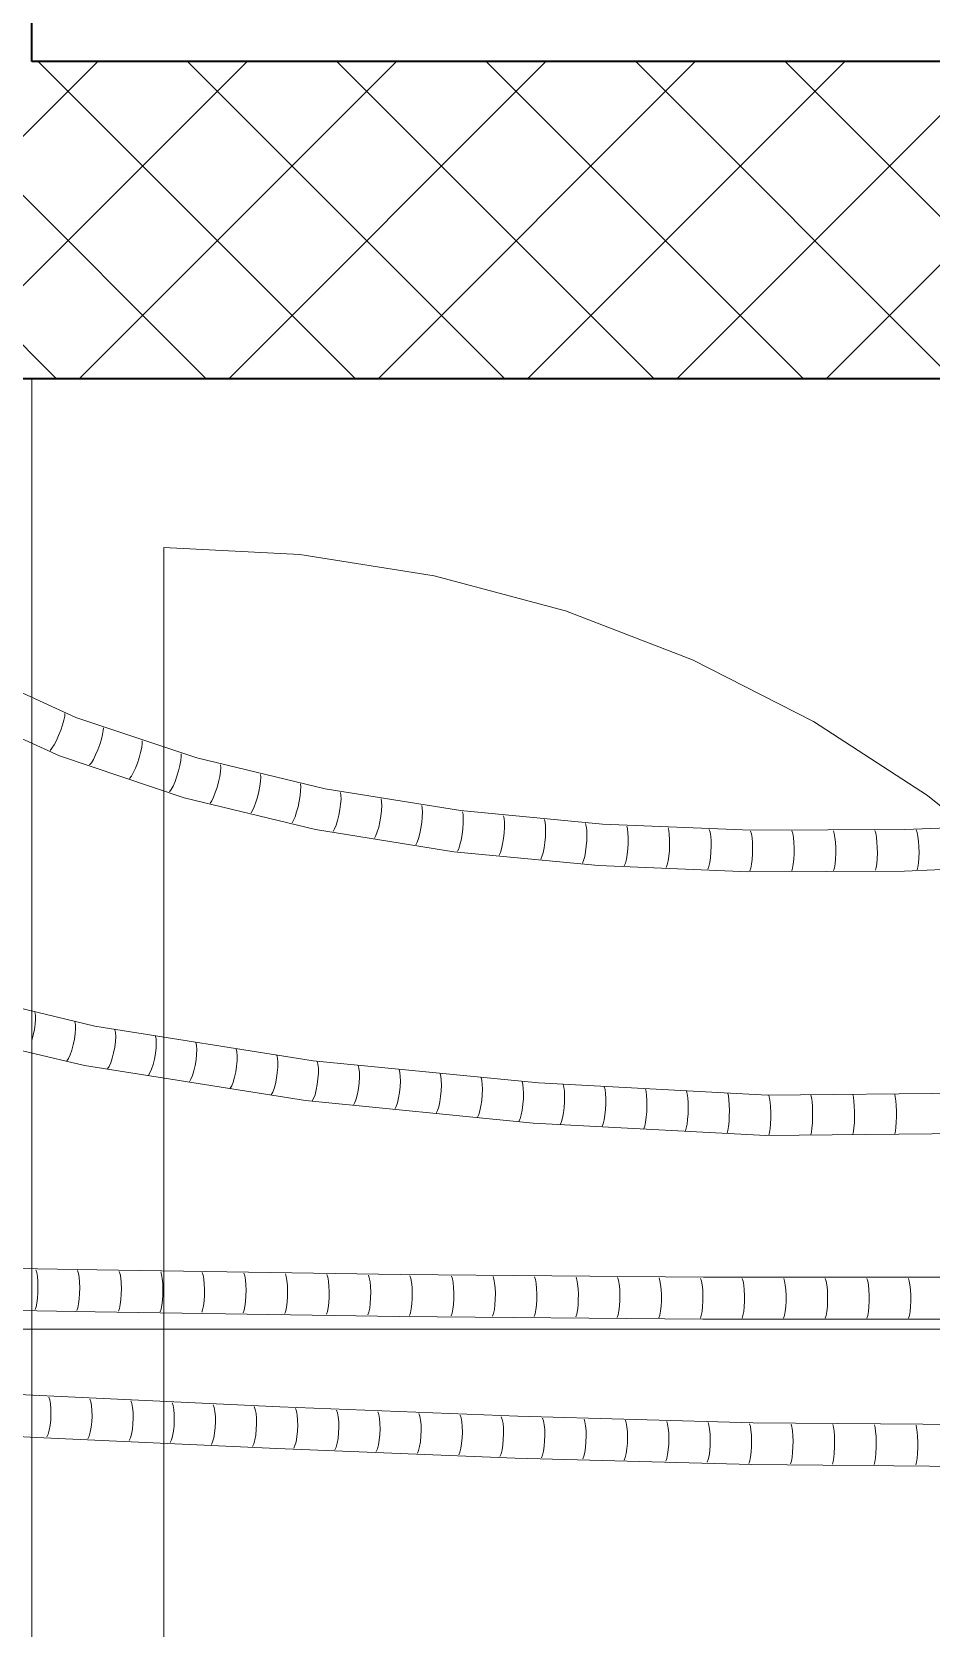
# Model space of a CAD drawing. Extents: x -882 to 613, y -179 to 707.
# Drawn here: x 323.39 to 340.41, y 298.03 to 328.25 of the extents above; entities that cross this region are included whole.
import ezdxf
from ezdxf.lldxf.tags import DXFTag

# ---------------------------------------------------------------- set-up
doc = ezdxf.new("R2010")
doc.units = 0
doc.layers.get('0').update_dxf_attribs({"lineweight": 13})
for name, color, linetype, lineweight in [('A-DETL-____-HDLN', 7, '_Verdeckte Linien_', 9), ('A-DOOR-____-OTLN', 7, 'Continuous', 9), ('A-DOOR-OPNG-OTLN', 7, 'Continuous', 9), ('A-WALL-____-MCUT', 7, 'Continuous', 35), ('A-WALL-____-PATT', 7, 'Continuous', 35)]:
    doc.layers.add(name, color=color, linetype=linetype, lineweight=lineweight)
doc.layers.add('EL01_WAN_Röhre', color=7, linetype='Continuous', lineweight=13, true_color=0xff6666)
tags = doc.linetypes.add('_Verdeckte Linien_', pattern=[0.15, 0.1, -0.05]).pattern_tags.tags
tags[6:7] = [DXFTag(74, 4), DXFTag(75, 0), DXFTag(340, '0'), DXFTag(46, 1.0), DXFTag(50, 0.0), DXFTag(44, 0.0), DXFTag(45, 0.0)]
tags[4:5] = [DXFTag(74, 4), DXFTag(75, 0), DXFTag(340, '0'), DXFTag(46, 1.0), DXFTag(50, 0.0), DXFTag(44, 0.0), DXFTag(45, 0.0)]
tags = doc.linetypes.add('fein_strichliert', pattern=[4, 1, -2, 1]).pattern_tags.tags
tags[8:9] = [DXFTag(74, 4), DXFTag(75, 0), DXFTag(340, '0'), DXFTag(46, 0.0), DXFTag(50, 0.0), DXFTag(44, 0.0), DXFTag(45, 0.0)]
tags[6:7] = [DXFTag(74, 4), DXFTag(75, 0), DXFTag(340, '0'), DXFTag(46, 0.0), DXFTag(50, 0.0), DXFTag(44, 0.0), DXFTag(45, 0.0)]
tags[4:5] = [DXFTag(74, 4), DXFTag(75, 0), DXFTag(340, '0'), DXFTag(46, 0.0), DXFTag(50, 0.0), DXFTag(44, 0.0), DXFTag(45, 0.0)]
tags = doc.linetypes.add('Grundrissdarstellung Sturz', pattern=[0.25, 0.15, -0.05, 0, -0.05]).pattern_tags.tags
tags[10:11] = [DXFTag(74, 4), DXFTag(75, 0), DXFTag(340, '0'), DXFTag(46, 1.0), DXFTag(50, 0.0), DXFTag(44, 0.0), DXFTag(45, 0.0)]
tags[8:9] = [DXFTag(74, 4), DXFTag(75, 0), DXFTag(340, '0'), DXFTag(46, 1.0), DXFTag(50, 0.0), DXFTag(44, 0.0), DXFTag(45, 0.0)]
tags[6:7] = [DXFTag(74, 4), DXFTag(75, 0), DXFTag(340, '0'), DXFTag(46, 1.0), DXFTag(50, 0.0), DXFTag(44, 0.0), DXFTag(45, 0.0)]
tags[4:5] = [DXFTag(74, 4), DXFTag(75, 0), DXFTag(340, '0'), DXFTag(46, 1.0), DXFTag(50, 0.0), DXFTag(44, 0.0), DXFTag(45, 0.0)]

# ---------------------------------------------------------------- blocks, each defined once
blk = doc.blocks.new('Referenz-A0UJ2IESXE', base_point=(-902.382, -164.149))
at = {"layer": 'A-DETL-____-HDLN', "color": 0, "linetype": '_Verdeckte Linien_', "ltscale": 0.13}
blk.add_line((391.796, 303.692), (316.388, 303.692), dxfattribs=at)
at = {"layer": 'A-DOOR-____-OTLN', "color": 0, "linetype": 'Grundrissdarstellung Sturz', "ltscale": 0.13}
blk.add_line((323.388, 321.692), (323.388, 293.692), dxfattribs=at)
at = {"layer": 'A-DOOR-OPNG-OTLN', "color": 0, "linetype": 'Continuous', "ltscale": 0.13}
for p, q in [((325.888, 293.892), (325.888, 318.492)), ((328.459, 318.357), (325.888, 318.492)), ((331.002, 317.955), (328.459, 318.357)), ((333.49, 317.288), (331.002, 317.955)), ((335.893, 316.365), (333.49, 317.288)), ((338.188, 315.196), (335.893, 316.365)), ((340.347, 313.794), (338.188, 315.196)), ((342.348, 312.173), (340.347, 313.794))]:
    blk.add_line(p, q, dxfattribs=at)
at = {"layer": 'A-WALL-____-MCUT', "color": 0, "linetype": 'Continuous', "ltscale": 0.35}
for p, q in [((323.388, 327.692), (323.388, 377.042)), ((391.796, 327.692), (323.388, 327.692)), ((160.188, 321.692), (391.796, 321.692))]:
    blk.add_line(p, q, dxfattribs=at)
at = {"layer": 'A-WALL-____-PATT', "color": 0, "linetype": 'Continuous', "lineweight": 9, "ltscale": 0.13}
for p, q in [((323.849, 321.692), (317.849, 327.692)), ((318.634, 321.692), (324.634, 327.692)), ((326.678, 321.692), (320.678, 327.692)), ((321.463, 321.692), (327.463, 327.692)), ((329.506, 321.692), (323.506, 327.692)), ((324.291, 321.692), (330.291, 327.692)), ((332.335, 321.692), (326.335, 327.692)), ((327.12, 321.692), (333.12, 327.692)), ((335.163, 321.692), (329.163, 327.692)), ((329.948, 321.692), (335.948, 327.692)), ((337.991, 321.692), (331.991, 327.692)), ((332.776, 321.692), (338.776, 327.692)), ((340.82, 321.692), (334.82, 327.692)), ((335.605, 321.692), (341.605, 327.692)), ((343.648, 321.692), (337.648, 327.692)), ((338.433, 321.692), (344.433, 327.692))]:
    blk.add_line(p, q, dxfattribs=at)
blk = doc.blocks.new('Flexrohr-A0UJ2IHCXE', base_point=(305.432, 312.353))
at = {"color": 0, "linetype": 'ByBlock', "lineweight": -2, "ltscale": 0.13}
for p, q in [((322.085, 316.244), (324.221, 315.274)), ((321.703, 315.548), (323.913, 314.543)), ((323.995, 315.22), (323.969, 315.13)), ((324.01, 315.294), (323.995, 315.22)), ((324.014, 315.347), (324.01, 315.294)), ((324.221, 315.274), (326.508, 314.505)), ((323.893, 314.931), (323.85, 314.837)), ((323.934, 315.032), (323.893, 314.931)), ((323.969, 315.13), (323.934, 315.032)), ((324.726, 314.95), (324.703, 314.86)), ((324.739, 315.025), (324.726, 314.95)), ((324.741, 315.078), (324.739, 315.025)), ((323.765, 314.691), (323.731, 314.65)), ((323.806, 314.754), (323.765, 314.691)), ((323.85, 314.837), (323.806, 314.754)), ((324.593, 314.563), (324.552, 314.479)), ((324.634, 314.659), (324.593, 314.563)), ((324.672, 314.76), (324.634, 314.659)), ((324.703, 314.86), (324.672, 314.76)), ((325.446, 314.612), (325.418, 314.511)), ((325.466, 314.703), (325.446, 314.612)), ((325.476, 314.778), (325.466, 314.703)), ((325.476, 314.831), (325.476, 314.778)), ((326.212, 314.584), (326.214, 314.531)), ((323.913, 314.543), (326.269, 313.75)), ((324.513, 314.414), (324.48, 314.373)), ((324.552, 314.479), (324.513, 314.414)), ((325.346, 314.311), (325.307, 314.227)), ((325.384, 314.409), (325.346, 314.311)), ((325.418, 314.511), (325.384, 314.409)), ((326.164, 314.263), (326.133, 314.159)), ((326.189, 314.364), (326.164, 314.263)), ((326.206, 314.456), (326.189, 314.364)), ((326.214, 314.531), (326.206, 314.456)), ((326.508, 314.505), (328.937, 313.921)), ((326.963, 314.323), (326.957, 314.247)), ((326.96, 314.376), (326.963, 314.323)), ((325.27, 314.161), (325.238, 314.118)), ((325.307, 314.227), (325.27, 314.161)), ((326.061, 313.974), (326.026, 313.907)), ((326.098, 314.06), (326.061, 313.974)), ((326.133, 314.159), (326.098, 314.06)), ((326.921, 314.053), (326.892, 313.948)), ((326.943, 314.155), (326.921, 314.053)), ((326.957, 314.247), (326.943, 314.155)), ((327.704, 313.974), (327.685, 313.871)), ((327.717, 314.066), (327.704, 313.974)), ((327.715, 314.195), (327.72, 314.142)), ((327.72, 314.142), (327.717, 314.066)), ((328.471, 314.014), (328.478, 313.961)), ((328.478, 313.961), (328.476, 313.885)), ((326.026, 313.907), (325.995, 313.864)), ((326.269, 313.75), (328.759, 313.151)), ((326.793, 313.694), (326.763, 313.65)), ((326.826, 313.762), (326.793, 313.694)), ((326.86, 313.849), (326.826, 313.762)), ((326.892, 313.948), (326.86, 313.849)), ((327.629, 313.666), (327.598, 313.578)), ((327.659, 313.766), (327.629, 313.666)), ((327.685, 313.871), (327.659, 313.766)), ((328.449, 313.689), (328.426, 313.583)), ((328.466, 313.793), (328.449, 313.689)), ((328.476, 313.885), (328.466, 313.793)), ((328.937, 313.921), (331.502, 313.508)), ((329.232, 313.854), (329.239, 313.801)), ((329.24, 313.726), (329.232, 313.633)), ((329.239, 313.801), (329.24, 313.726)), ((330.001, 313.731), (330.009, 313.678)), ((330.009, 313.678), (330.011, 313.603)), ((327.566, 313.509), (327.537, 313.464)), ((327.598, 313.578), (327.566, 313.509)), ((328.369, 313.394), (328.34, 313.325)), ((328.399, 313.483), (328.369, 313.394)), ((328.426, 313.583), (328.399, 313.483)), ((329.197, 313.423), (329.172, 313.321)), ((329.218, 313.529), (329.197, 313.423)), ((329.232, 313.633), (329.218, 313.529)), ((329.993, 313.406), (329.975, 313.299)), ((330.006, 313.51), (329.993, 313.406)), ((330.011, 313.603), (330.006, 313.51)), ((330.779, 313.387), (330.769, 313.283)), ((330.77, 313.608), (330.779, 313.555)), ((330.779, 313.555), (330.783, 313.48)), ((330.783, 313.48), (330.779, 313.387)), ((331.502, 313.508), (334.192, 313.252)), ((331.539, 313.486), (331.55, 313.434)), ((331.55, 313.434), (331.554, 313.358)), ((331.554, 313.358), (331.553, 313.265)), ((332.316, 313.413), (332.327, 313.361)), ((332.327, 313.361), (332.333, 313.285)), ((328.34, 313.325), (328.312, 313.279)), ((328.759, 313.151), (331.377, 312.73)), ((329.117, 313.162), (329.09, 313.116)), ((329.145, 313.232), (329.117, 313.162)), ((329.172, 313.321), (329.145, 313.232)), ((329.927, 313.107), (329.9, 313.037)), ((329.953, 313.197), (329.927, 313.107)), ((329.975, 313.299), (329.953, 313.197)), ((330.733, 313.073), (330.709, 312.983)), ((330.753, 313.175), (330.733, 313.073)), ((330.769, 313.283), (330.753, 313.175)), ((331.531, 313.054), (331.513, 312.951)), ((331.545, 313.161), (331.531, 313.054)), ((331.553, 313.265), (331.545, 313.161)), ((332.327, 313.088), (332.315, 312.98)), ((332.333, 313.192), (332.327, 313.088)), ((332.333, 313.285), (332.333, 313.192)), ((333.093, 313.339), (333.105, 313.287)), ((333.105, 313.287), (333.112, 313.212)), ((333.114, 313.119), (333.109, 313.014)), ((333.112, 313.212), (333.114, 313.119)), ((333.87, 313.266), (333.883, 313.214)), ((333.883, 313.214), (333.891, 313.139)), ((333.891, 313.139), (333.894, 313.046)), ((334.192, 313.252), (336.999, 313.137)), ((334.649, 313.216), (334.663, 313.165)), ((334.663, 313.165), (334.673, 313.09)), ((334.673, 313.09), (334.677, 312.996)), ((335.431, 313.184), (335.445, 313.133)), ((335.445, 313.133), (335.456, 313.058)), ((335.456, 313.058), (335.461, 312.965)), ((336.212, 313.153), (336.227, 313.102)), ((336.227, 313.102), (336.239, 313.027)), ((336.994, 313.121), (337.01, 313.07)), ((336.999, 313.137), (339.915, 313.149)), ((337.01, 313.07), (337.022, 312.996)), ((337.778, 313.124), (337.794, 313.073)), ((337.794, 313.073), (337.807, 312.999)), ((338.562, 313.127), (338.578, 313.077)), ((338.578, 313.077), (338.592, 313.003)), ((339.346, 313.131), (339.363, 313.081)), ((339.363, 313.081), (339.377, 313.007)), ((339.915, 313.149), (342.927, 313.272)), ((340.13, 313.142), (340.147, 313.092)), ((340.147, 313.092), (340.162, 313.018)), ((329.9, 313.037), (329.875, 312.99)), ((330.684, 312.911), (330.659, 312.864)), ((330.709, 312.983), (330.684, 312.911)), ((331.468, 312.788), (331.444, 312.74)), ((331.491, 312.86), (331.468, 312.788)), ((331.513, 312.951), (331.491, 312.86)), ((332.279, 312.786), (332.257, 312.713)), ((332.299, 312.877), (332.279, 312.786)), ((332.315, 312.98), (332.299, 312.877)), ((333.085, 312.803), (333.066, 312.712)), ((333.1, 312.907), (333.085, 312.803)), ((333.109, 313.014), (333.1, 312.907)), ((333.884, 312.833), (333.871, 312.729)), ((333.892, 312.941), (333.884, 312.833)), ((333.894, 313.046), (333.892, 312.941)), ((334.669, 312.784), (334.658, 312.68)), ((334.676, 312.892), (334.669, 312.784)), ((334.677, 312.996), (334.676, 312.892)), ((335.457, 312.753), (335.447, 312.649)), ((335.462, 312.861), (335.457, 312.753)), ((335.461, 312.965), (335.462, 312.861)), ((336.239, 313.027), (336.246, 312.934)), ((336.247, 312.83), (336.244, 312.721)), ((336.246, 312.934), (336.247, 312.83)), ((337.022, 312.996), (337.03, 312.903)), ((337.03, 312.903), (337.033, 312.799)), ((337.033, 312.799), (337.031, 312.69)), ((337.807, 312.999), (337.816, 312.906)), ((337.816, 312.906), (337.82, 312.802)), ((337.82, 312.802), (337.819, 312.693)), ((338.592, 313.003), (338.602, 312.91)), ((338.602, 312.91), (338.607, 312.806)), ((338.607, 312.806), (338.608, 312.697)), ((339.377, 313.007), (339.388, 312.914)), ((339.388, 312.914), (339.394, 312.81)), ((339.394, 312.81), (339.396, 312.701)), ((340.162, 313.018), (340.174, 312.925)), ((340.174, 312.925), (340.181, 312.821)), ((340.181, 312.821), (340.184, 312.713)), ((331.377, 312.73), (334.113, 312.469)), ((332.257, 312.713), (332.234, 312.665)), ((333.045, 312.639), (333.024, 312.59)), ((333.066, 312.712), (333.045, 312.639)), ((333.834, 312.565), (333.813, 312.516)), ((333.854, 312.638), (333.834, 312.565)), ((333.871, 312.729), (333.854, 312.638)), ((334.113, 312.469), (336.958, 312.353)), ((334.624, 312.515), (334.604, 312.465)), ((334.643, 312.588), (334.624, 312.515)), ((334.658, 312.68), (334.643, 312.588)), ((335.415, 312.483), (335.396, 312.433)), ((335.433, 312.556), (335.415, 312.483)), ((335.447, 312.649), (335.433, 312.556)), ((336.207, 312.451), (336.188, 312.401)), ((336.223, 312.525), (336.207, 312.451)), ((336.235, 312.617), (336.223, 312.525)), ((336.244, 312.721), (336.235, 312.617)), ((337.013, 312.493), (336.998, 312.419)), ((337.024, 312.586), (337.013, 312.493)), ((337.031, 312.69), (337.024, 312.586)), ((337.803, 312.496), (337.789, 312.422)), ((337.814, 312.589), (337.803, 312.496)), ((337.819, 312.693), (337.814, 312.589)), ((338.594, 312.5), (338.581, 312.426)), ((338.603, 312.593), (338.594, 312.5)), ((338.608, 312.697), (338.603, 312.593)), ((339.385, 312.504), (339.372, 312.43)), ((339.393, 312.597), (339.385, 312.504)), ((339.396, 312.701), (339.393, 312.597)), ((339.906, 312.365), (342.95, 312.489)), ((340.175, 312.515), (340.164, 312.441)), ((340.182, 312.608), (340.175, 312.515)), ((340.184, 312.713), (340.182, 312.608)), ((336.958, 312.353), (339.906, 312.365)), ((336.998, 312.419), (336.98, 312.369)), ((337.789, 312.422), (337.773, 312.372)), ((338.581, 312.426), (338.565, 312.375)), ((339.372, 312.43), (339.357, 312.379)), ((340.164, 312.441), (340.149, 312.39))]:
    blk.add_line(p, q, dxfattribs=at)
blk = doc.blocks.new('Flexrohr-A0UJ2IHOXE', base_point=(193.893, 303.879))
at = {"color": 0, "linetype": 'ByBlock', "lineweight": -2, "ltscale": 0.13}
for p, q in [((324.615, 304.815), (318.854, 304.919)), ((323.479, 304.763), (323.464, 304.814)), ((323.491, 304.689), (323.479, 304.763)), ((323.499, 304.596), (323.491, 304.689)), ((323.502, 304.491), (323.499, 304.596)), ((324.268, 304.749), (324.253, 304.8)), ((324.281, 304.674), (324.268, 304.749)), ((324.289, 304.581), (324.281, 304.674)), ((330.363, 304.728), (324.615, 304.815)), ((325.056, 304.736), (325.04, 304.786)), ((325.069, 304.661), (325.056, 304.736)), ((325.077, 304.568), (325.069, 304.661)), ((325.843, 304.724), (325.827, 304.775)), ((325.856, 304.649), (325.843, 304.724)), ((325.864, 304.556), (325.856, 304.649)), ((326.63, 304.712), (326.613, 304.763)), ((326.642, 304.637), (326.63, 304.712)), ((326.651, 304.545), (326.642, 304.637)), ((327.416, 304.7), (327.4, 304.751)), ((327.429, 304.625), (327.416, 304.7)), ((327.438, 304.533), (327.429, 304.625)), ((328.203, 304.688), (328.186, 304.739)), ((328.216, 304.614), (328.203, 304.688)), ((328.225, 304.521), (328.216, 304.614)), ((328.99, 304.676), (328.973, 304.727)), ((329.003, 304.602), (328.99, 304.676)), ((329.012, 304.509), (329.003, 304.602)), ((329.776, 304.664), (329.759, 304.715)), ((329.79, 304.59), (329.776, 304.664)), ((329.799, 304.497), (329.79, 304.59)), ((336.106, 304.675), (330.363, 304.728)), ((330.563, 304.653), (330.546, 304.704)), ((330.576, 304.579), (330.563, 304.653)), ((331.349, 304.646), (331.332, 304.697)), ((331.362, 304.572), (331.349, 304.646)), ((332.135, 304.639), (332.118, 304.69)), ((332.148, 304.565), (332.135, 304.639)), ((332.921, 304.632), (332.904, 304.682)), ((332.934, 304.557), (332.921, 304.632)), ((333.707, 304.625), (333.69, 304.675)), ((333.72, 304.55), (333.707, 304.625)), ((334.493, 304.618), (334.476, 304.668)), ((334.506, 304.543), (334.493, 304.618)), ((335.279, 304.61), (335.262, 304.661)), ((335.292, 304.536), (335.279, 304.61)), ((336.065, 304.603), (336.048, 304.654)), ((336.079, 304.529), (336.065, 304.603)), ((341.851, 304.675), (336.106, 304.675)), ((336.852, 304.603), (336.835, 304.653)), ((336.865, 304.528), (336.852, 304.603)), ((337.638, 304.603), (337.622, 304.653)), ((337.652, 304.528), (337.638, 304.603)), ((338.425, 304.603), (338.409, 304.653)), ((338.439, 304.529), (338.425, 304.603)), ((339.212, 304.603), (339.195, 304.653)), ((339.226, 304.529), (339.212, 304.603)), ((339.999, 304.603), (339.982, 304.653)), ((340.012, 304.529), (339.999, 304.603)), ((323.493, 304.279), (323.5, 304.383)), ((323.5, 304.383), (323.502, 304.491)), ((324.283, 304.264), (324.29, 304.369)), ((324.292, 304.477), (324.289, 304.581)), ((324.29, 304.369), (324.292, 304.477)), ((325.072, 304.251), (325.079, 304.356)), ((325.081, 304.464), (325.077, 304.568)), ((325.079, 304.356), (325.081, 304.464)), ((325.859, 304.239), (325.866, 304.344)), ((325.868, 304.452), (325.864, 304.556)), ((325.866, 304.344), (325.868, 304.452)), ((326.646, 304.227), (326.653, 304.332)), ((326.655, 304.44), (326.651, 304.545)), ((326.653, 304.332), (326.655, 304.44)), ((327.433, 304.216), (327.44, 304.32)), ((327.442, 304.428), (327.438, 304.533)), ((327.44, 304.32), (327.442, 304.428)), ((328.22, 304.204), (328.227, 304.308)), ((328.229, 304.416), (328.225, 304.521)), ((328.227, 304.308), (328.229, 304.416)), ((329.007, 304.192), (329.014, 304.296)), ((329.016, 304.404), (329.012, 304.509)), ((329.014, 304.296), (329.016, 304.404)), ((329.803, 304.392), (329.799, 304.497)), ((329.801, 304.284), (329.803, 304.392)), ((330.585, 304.486), (330.576, 304.579)), ((330.589, 304.382), (330.585, 304.486)), ((330.588, 304.273), (330.589, 304.382)), ((331.371, 304.479), (331.362, 304.572)), ((331.376, 304.374), (331.371, 304.479)), ((331.374, 304.266), (331.376, 304.374)), ((332.158, 304.472), (332.148, 304.565)), ((332.162, 304.367), (332.158, 304.472)), ((332.161, 304.259), (332.162, 304.367)), ((332.944, 304.465), (332.934, 304.557)), ((332.948, 304.36), (332.944, 304.465)), ((332.947, 304.252), (332.948, 304.36)), ((333.73, 304.457), (333.72, 304.55)), ((333.734, 304.353), (333.73, 304.457)), ((333.733, 304.245), (333.734, 304.353)), ((334.516, 304.45), (334.506, 304.543)), ((334.52, 304.346), (334.516, 304.45)), ((334.52, 304.238), (334.52, 304.346)), ((335.302, 304.443), (335.292, 304.536)), ((335.307, 304.339), (335.302, 304.443)), ((335.306, 304.231), (335.307, 304.339)), ((336.088, 304.436), (336.079, 304.529)), ((336.093, 304.332), (336.088, 304.436)), ((336.092, 304.223), (336.093, 304.332)), ((336.875, 304.436), (336.865, 304.528)), ((336.88, 304.331), (336.875, 304.436)), ((336.879, 304.223), (336.88, 304.331)), ((337.662, 304.436), (337.652, 304.528)), ((337.667, 304.331), (337.662, 304.436)), ((337.666, 304.223), (337.667, 304.331)), ((338.448, 304.436), (338.439, 304.529)), ((338.453, 304.331), (338.448, 304.436)), ((338.453, 304.223), (338.453, 304.331)), ((339.235, 304.436), (339.226, 304.529)), ((339.24, 304.332), (339.235, 304.436)), ((339.241, 304.223), (339.24, 304.332)), ((340.022, 304.436), (340.012, 304.529)), ((340.027, 304.332), (340.022, 304.436)), ((340.028, 304.223), (340.027, 304.332)), ((324.588, 304.019), (318.828, 304.124)), ((323.451, 304.062), (323.468, 304.112)), ((323.468, 304.112), (323.482, 304.186)), ((323.482, 304.186), (323.493, 304.279)), ((324.24, 304.048), (324.257, 304.098)), ((324.257, 304.098), (324.272, 304.172)), ((324.272, 304.172), (324.283, 304.264)), ((330.339, 303.932), (324.588, 304.019)), ((325.028, 304.035), (325.046, 304.085)), ((325.046, 304.085), (325.061, 304.159)), ((325.061, 304.159), (325.072, 304.251)), ((325.815, 304.023), (325.833, 304.073)), ((325.833, 304.073), (325.848, 304.147)), ((325.848, 304.147), (325.859, 304.239)), ((326.602, 304.011), (326.62, 304.061)), ((326.62, 304.061), (326.635, 304.135)), ((326.635, 304.135), (326.646, 304.227)), ((327.389, 303.999), (327.407, 304.049)), ((327.407, 304.049), (327.422, 304.123)), ((327.422, 304.123), (327.433, 304.216)), ((328.176, 303.987), (328.194, 304.037)), ((328.194, 304.037), (328.209, 304.111)), ((328.209, 304.111), (328.22, 304.204)), ((328.963, 303.975), (328.981, 304.025)), ((328.981, 304.025), (328.996, 304.099)), ((328.996, 304.099), (329.007, 304.192)), ((329.75, 303.963), (329.768, 304.013)), ((329.768, 304.013), (329.783, 304.087)), ((329.783, 304.087), (329.795, 304.18)), ((329.795, 304.18), (329.801, 304.284)), ((330.537, 303.952), (330.555, 304.002)), ((330.555, 304.002), (330.57, 304.076)), ((330.57, 304.076), (330.582, 304.169)), ((330.582, 304.169), (330.588, 304.273)), ((331.324, 303.945), (331.342, 303.995)), ((331.342, 303.995), (331.357, 304.069)), ((331.357, 304.069), (331.368, 304.162)), ((331.368, 304.162), (331.374, 304.266)), ((332.11, 303.938), (332.128, 303.988)), ((332.128, 303.988), (332.143, 304.062)), ((332.143, 304.062), (332.154, 304.155)), ((332.154, 304.155), (332.161, 304.259)), ((332.915, 303.981), (332.93, 304.055)), ((332.93, 304.055), (332.941, 304.148)), ((332.941, 304.148), (332.947, 304.252)), ((333.702, 303.974), (333.716, 304.048)), ((333.716, 304.048), (333.727, 304.14)), ((333.727, 304.14), (333.733, 304.245)), ((334.488, 303.966), (334.503, 304.041)), ((334.503, 304.041), (334.514, 304.133)), ((334.514, 304.133), (334.52, 304.238)), ((335.275, 303.959), (335.29, 304.033)), ((335.29, 304.033), (335.3, 304.126)), ((335.3, 304.126), (335.306, 304.231)), ((336.062, 303.952), (336.076, 304.026)), ((336.076, 304.026), (336.087, 304.119)), ((336.087, 304.119), (336.092, 304.223)), ((336.849, 303.952), (336.864, 304.026)), ((336.864, 304.026), (336.874, 304.118)), ((336.874, 304.118), (336.879, 304.223)), ((337.637, 303.952), (337.651, 304.026)), ((337.651, 304.026), (337.661, 304.119)), ((337.661, 304.119), (337.666, 304.223)), ((338.425, 303.952), (338.439, 304.026)), ((338.439, 304.026), (338.448, 304.119)), ((338.448, 304.119), (338.453, 304.223)), ((339.213, 303.952), (339.226, 304.026)), ((339.226, 304.026), (339.236, 304.119)), ((339.236, 304.119), (339.241, 304.223)), ((340.001, 303.952), (340.014, 304.026)), ((340.014, 304.026), (340.023, 304.119)), ((340.023, 304.119), (340.028, 304.223)), ((336.088, 303.879), (330.339, 303.932)), ((332.897, 303.93), (332.915, 303.981)), ((333.684, 303.923), (333.702, 303.974)), ((334.471, 303.916), (334.488, 303.966)), ((335.258, 303.909), (335.275, 303.959)), ((336.044, 303.902), (336.062, 303.952)), ((341.842, 303.879), (336.088, 303.879)), ((336.832, 303.901), (336.849, 303.952)), ((337.62, 303.901), (337.637, 303.952)), ((338.408, 303.901), (338.425, 303.952)), ((339.196, 303.901), (339.213, 303.952)), ((339.984, 303.901), (340.001, 303.952))]:
    blk.add_line(p, q, dxfattribs=at)
blk = doc.blocks.new('Flexrohr-A0UJ2IJCXE', base_point=(193.882, 301.091))
at = {"color": 0, "linetype": 'ByBlock', "lineweight": -2, "ltscale": 0.13}
for p, q in [((323.537, 302.435), (318.963, 302.654)), ((328.082, 302.222), (323.537, 302.435)), ((323.724, 302.355), (323.706, 302.406)), ((323.738, 302.28), (323.724, 302.355)), ((323.746, 302.187), (323.738, 302.28)), ((323.748, 302.082), (323.746, 302.187)), ((324.503, 302.319), (324.484, 302.37)), ((324.517, 302.244), (324.503, 302.319)), ((324.525, 302.15), (324.517, 302.244)), ((325.281, 302.282), (325.263, 302.334)), ((325.295, 302.207), (325.281, 302.282)), ((325.303, 302.114), (325.295, 302.207)), ((326.06, 302.246), (326.041, 302.297)), ((326.074, 302.171), (326.06, 302.246)), ((326.838, 302.21), (326.82, 302.261)), ((326.852, 302.135), (326.838, 302.21)), ((327.617, 302.173), (327.598, 302.225)), ((327.631, 302.098), (327.617, 302.173)), ((332.587, 302.043), (328.082, 302.222)), ((328.396, 302.139), (328.377, 302.19)), ((323.715, 301.778), (323.731, 301.87)), ((323.731, 301.87), (323.743, 301.974)), ((323.743, 301.974), (323.748, 302.082)), ((324.51, 301.834), (324.521, 301.938)), ((324.521, 301.938), (324.526, 302.046)), ((324.526, 302.046), (324.525, 302.15)), ((325.289, 301.797), (325.3, 301.901)), ((325.3, 301.901), (325.305, 302.01)), ((325.305, 302.01), (325.303, 302.114)), ((326.082, 302.078), (326.074, 302.171)), ((326.079, 301.865), (326.084, 301.973)), ((326.084, 301.973), (326.082, 302.078)), ((326.861, 302.041), (326.852, 302.135)), ((326.858, 301.829), (326.862, 301.937)), ((326.862, 301.937), (326.861, 302.041)), ((327.639, 302.005), (327.631, 302.098)), ((327.636, 301.792), (327.641, 301.901)), ((327.641, 301.901), (327.639, 302.005)), ((328.41, 302.064), (328.396, 302.139)), ((328.418, 301.971), (328.41, 302.064)), ((328.42, 301.866), (328.418, 301.971)), ((329.175, 302.108), (329.157, 302.159)), ((329.189, 302.033), (329.175, 302.108)), ((329.197, 301.94), (329.189, 302.033)), ((329.199, 301.835), (329.197, 301.94)), ((329.955, 302.077), (329.936, 302.128)), ((329.969, 302.002), (329.955, 302.077)), ((329.977, 301.909), (329.969, 302.002)), ((329.979, 301.804), (329.977, 301.909)), ((330.734, 302.046), (330.716, 302.097)), ((330.748, 301.971), (330.734, 302.046)), ((330.756, 301.878), (330.748, 301.971)), ((330.758, 301.773), (330.756, 301.878)), ((331.514, 302.015), (331.496, 302.066)), ((331.527, 301.94), (331.514, 302.015)), ((331.536, 301.847), (331.527, 301.94)), ((332.293, 301.984), (332.275, 302.035)), ((332.307, 301.909), (332.293, 301.984)), ((332.315, 301.816), (332.307, 301.909)), ((337.043, 301.921), (332.587, 302.043)), ((333.075, 301.958), (333.057, 302.009)), ((333.088, 301.884), (333.075, 301.958)), ((333.096, 301.79), (333.088, 301.884)), ((333.858, 301.937), (333.841, 301.988)), ((333.871, 301.862), (333.858, 301.937)), ((334.641, 301.916), (334.624, 301.967)), ((334.653, 301.841), (334.641, 301.916)), ((335.424, 301.895), (335.407, 301.945)), ((335.436, 301.82), (335.424, 301.895)), ((336.207, 301.873), (336.191, 301.924)), ((336.219, 301.799), (336.207, 301.873)), ((336.99, 301.852), (336.974, 301.903)), ((341.437, 301.883), (337.043, 301.921)), ((337.777, 301.844), (337.762, 301.895)), ((338.564, 301.837), (338.55, 301.888)), ((339.352, 301.831), (339.339, 301.881)), ((340.139, 301.824), (340.127, 301.875)), ((323.476, 301.644), (318.905, 301.863)), ((328.024, 301.431), (323.476, 301.644)), ((323.67, 301.655), (323.694, 301.705)), ((323.694, 301.705), (323.715, 301.778)), ((324.449, 301.619), (324.473, 301.668)), ((324.473, 301.668), (324.493, 301.742)), ((324.493, 301.742), (324.51, 301.834)), ((325.228, 301.582), (325.252, 301.632)), ((325.252, 301.632), (325.272, 301.705)), ((325.272, 301.705), (325.289, 301.797)), ((326.007, 301.546), (326.03, 301.595)), ((326.03, 301.595), (326.051, 301.669)), ((326.051, 301.669), (326.068, 301.761)), ((326.068, 301.761), (326.079, 301.865)), ((326.809, 301.559), (326.83, 301.633)), ((326.83, 301.633), (326.846, 301.725)), ((326.846, 301.725), (326.858, 301.829)), ((327.588, 301.523), (327.609, 301.596)), ((327.609, 301.596), (327.625, 301.688)), ((327.625, 301.688), (327.636, 301.792)), ((328.388, 301.562), (328.404, 301.654)), ((328.404, 301.654), (328.415, 301.758)), ((328.415, 301.758), (328.42, 301.866)), ((329.169, 301.531), (329.184, 301.623)), ((329.184, 301.623), (329.195, 301.727)), ((329.195, 301.727), (329.199, 301.835)), ((329.949, 301.5), (329.964, 301.592)), ((329.964, 301.592), (329.975, 301.696)), ((329.975, 301.696), (329.979, 301.804)), ((330.744, 301.561), (330.754, 301.665)), ((330.754, 301.665), (330.758, 301.773)), ((331.524, 301.53), (331.534, 301.634)), ((331.534, 301.634), (331.538, 301.742)), ((331.538, 301.742), (331.536, 301.847)), ((332.304, 301.499), (332.313, 301.603)), ((332.313, 301.603), (332.317, 301.711)), ((332.317, 301.711), (332.315, 301.816)), ((333.086, 301.474), (333.095, 301.578)), ((333.095, 301.578), (333.099, 301.686)), ((333.099, 301.686), (333.096, 301.79)), ((333.879, 301.769), (333.871, 301.862)), ((333.878, 301.557), (333.881, 301.665)), ((333.881, 301.665), (333.879, 301.769)), ((334.661, 301.748), (334.653, 301.841)), ((334.664, 301.644), (334.661, 301.748)), ((334.661, 301.535), (334.664, 301.644)), ((335.444, 301.727), (335.436, 301.82)), ((335.447, 301.623), (335.444, 301.727)), ((335.444, 301.514), (335.447, 301.623)), ((336.227, 301.706), (336.219, 301.799)), ((336.23, 301.601), (336.227, 301.706)), ((336.227, 301.493), (336.23, 301.601)), ((337.002, 301.778), (336.99, 301.852)), ((337.009, 301.685), (337.002, 301.778)), ((337.012, 301.58), (337.009, 301.685)), ((337.01, 301.472), (337.012, 301.58)), ((337.788, 301.77), (337.777, 301.844)), ((337.796, 301.677), (337.788, 301.77)), ((337.799, 301.572), (337.796, 301.677)), ((337.797, 301.464), (337.799, 301.572)), ((338.575, 301.763), (338.564, 301.837)), ((338.583, 301.67), (338.575, 301.763)), ((338.586, 301.566), (338.583, 301.67)), ((339.362, 301.756), (339.352, 301.831)), ((339.37, 301.664), (339.362, 301.756)), ((339.373, 301.559), (339.37, 301.664)), ((340.15, 301.75), (340.139, 301.824)), ((340.157, 301.657), (340.15, 301.75)), ((340.16, 301.553), (340.157, 301.657)), ((326.786, 301.51), (326.809, 301.559)), ((327.565, 301.473), (327.588, 301.523)), ((332.539, 301.251), (328.024, 301.431)), ((328.345, 301.439), (328.368, 301.488)), ((328.368, 301.488), (328.388, 301.562)), ((329.126, 301.408), (329.148, 301.457)), ((329.148, 301.457), (329.169, 301.531)), ((329.907, 301.376), (329.929, 301.426)), ((329.929, 301.426), (329.949, 301.5)), ((330.688, 301.345), (330.71, 301.395)), ((330.71, 301.395), (330.729, 301.469)), ((330.729, 301.469), (330.744, 301.561)), ((331.469, 301.314), (331.49, 301.364)), ((331.49, 301.364), (331.509, 301.438)), ((331.509, 301.438), (331.524, 301.53)), ((332.25, 301.283), (332.271, 301.333)), ((332.271, 301.333), (332.289, 301.407)), ((332.289, 301.407), (332.304, 301.499)), ((333.033, 301.258), (333.054, 301.307)), ((333.054, 301.307), (333.072, 301.381)), ((333.072, 301.381), (333.086, 301.474)), ((333.819, 301.236), (333.839, 301.286)), ((333.839, 301.286), (333.856, 301.36)), ((333.856, 301.36), (333.87, 301.452)), ((333.87, 301.452), (333.878, 301.557)), ((334.623, 301.265), (334.64, 301.339)), ((334.64, 301.339), (334.653, 301.431)), ((334.653, 301.431), (334.661, 301.535)), ((335.408, 301.244), (335.424, 301.318)), ((335.424, 301.318), (335.437, 301.41)), ((335.437, 301.41), (335.444, 301.514)), ((336.193, 301.222), (336.208, 301.296)), ((336.208, 301.296), (336.22, 301.389)), ((336.22, 301.389), (336.227, 301.493)), ((336.978, 301.201), (336.992, 301.275)), ((336.992, 301.275), (337.003, 301.368)), ((337.003, 301.368), (337.01, 301.472)), ((337.767, 301.193), (337.781, 301.267)), ((337.781, 301.267), (337.791, 301.36)), ((337.791, 301.36), (337.797, 301.464)), ((338.57, 301.26), (338.58, 301.353)), ((338.58, 301.353), (338.585, 301.457)), ((338.585, 301.457), (338.586, 301.566)), ((339.36, 301.254), (339.368, 301.347)), ((339.368, 301.347), (339.373, 301.451)), ((339.373, 301.451), (339.373, 301.559)), ((340.149, 301.247), (340.156, 301.34)), ((340.156, 301.34), (340.16, 301.444)), ((340.16, 301.444), (340.16, 301.553)), ((337.01, 301.129), (332.539, 301.251)), ((334.604, 301.215), (334.623, 301.265)), ((335.39, 301.194), (335.408, 301.244)), ((336.175, 301.172), (336.193, 301.222)), ((336.961, 301.151), (336.978, 301.201)), ((341.429, 301.091), (337.01, 301.129)), ((337.751, 301.143), (337.767, 301.193)), ((338.543, 301.136), (338.558, 301.186)), ((338.558, 301.186), (338.57, 301.26)), ((339.334, 301.129), (339.348, 301.18)), ((339.348, 301.18), (339.36, 301.254)), ((340.126, 301.123), (340.138, 301.173)), ((340.138, 301.173), (340.149, 301.247))]:
    blk.add_line(p, q, dxfattribs=at)
blk = doc.blocks.new('Flexrohr-A0UJ2IN4XE', base_point=(296.403, 307.359))
at = {"color": 0, "linetype": 'ByBlock', "lineweight": -2, "ltscale": 0.13}
for p, q in [((320.629, 310.371), (324.576, 309.431)), ((320.394, 309.631), (324.381, 308.682)), ((323.45, 309.466), (323.434, 309.363)), ((323.445, 309.69), (323.455, 309.636)), ((323.457, 309.56), (323.45, 309.466)), ((323.455, 309.636), (323.457, 309.56)), ((324.199, 309.51), (324.21, 309.457)), ((324.21, 309.457), (324.212, 309.38)), ((324.576, 309.431), (328.71, 308.775)), ((323.412, 309.257), (323.384, 309.156)), ((323.434, 309.363), (323.412, 309.257)), ((324.192, 309.183), (324.17, 309.077)), ((324.206, 309.287), (324.192, 309.183)), ((324.212, 309.38), (324.206, 309.287)), ((324.969, 309.136), (324.955, 309.033)), ((324.959, 309.36), (324.971, 309.306)), ((324.974, 309.23), (324.969, 309.136)), ((324.971, 309.306), (324.974, 309.23)), ((325.725, 309.239), (325.737, 309.185)), ((325.737, 309.185), (325.741, 309.109)), ((324.113, 308.888), (324.081, 308.818)), ((324.143, 308.976), (324.113, 308.888)), ((324.17, 309.077), (324.143, 308.976)), ((324.909, 308.825), (324.88, 308.736)), ((324.935, 308.926), (324.909, 308.825)), ((324.955, 309.033), (324.935, 308.926)), ((325.725, 308.912), (325.706, 308.805)), ((325.737, 309.016), (325.725, 308.912)), ((325.741, 309.109), (325.737, 309.016)), ((326.491, 309.118), (326.504, 309.064)), ((326.505, 308.895), (326.495, 308.791)), ((326.504, 309.064), (326.509, 308.988)), ((326.509, 308.988), (326.505, 308.895)), ((327.257, 308.996), (327.27, 308.943)), ((327.27, 308.943), (327.276, 308.867)), ((327.276, 308.867), (327.274, 308.774)), ((328.023, 308.875), (328.037, 308.822)), ((328.037, 308.822), (328.043, 308.746)), ((324.081, 308.818), (324.05, 308.773)), ((324.381, 308.682), (328.566, 308.018)), ((324.848, 308.667), (324.818, 308.621)), ((324.88, 308.736), (324.848, 308.667)), ((325.623, 308.544), (325.593, 308.498)), ((325.653, 308.614), (325.623, 308.544)), ((325.681, 308.703), (325.653, 308.614)), ((325.706, 308.805), (325.681, 308.703)), ((326.454, 308.582), (326.427, 308.492)), ((326.477, 308.684), (326.454, 308.582)), ((326.495, 308.791), (326.477, 308.684)), ((327.248, 308.563), (327.226, 308.46)), ((327.264, 308.67), (327.248, 308.563)), ((327.274, 308.774), (327.264, 308.67)), ((328.034, 308.549), (328.019, 308.441)), ((328.042, 308.653), (328.034, 308.549)), ((328.043, 308.746), (328.042, 308.653)), ((328.71, 308.775), (332.981, 308.355)), ((328.79, 308.758), (328.804, 308.706)), ((328.804, 308.706), (328.811, 308.63)), ((328.811, 308.536), (328.804, 308.432)), ((328.811, 308.63), (328.811, 308.536)), ((329.566, 308.682), (329.58, 308.63)), ((329.58, 308.63), (329.587, 308.554)), ((329.587, 308.554), (329.588, 308.461)), ((330.341, 308.606), (330.355, 308.554)), ((330.355, 308.554), (330.363, 308.478)), ((331.117, 308.53), (331.131, 308.478)), ((326.398, 308.422), (326.369, 308.376)), ((326.427, 308.492), (326.398, 308.422)), ((327.172, 308.3), (327.144, 308.253)), ((327.2, 308.371), (327.172, 308.3)), ((327.226, 308.46), (327.2, 308.371)), ((327.974, 308.249), (327.947, 308.177)), ((327.998, 308.339), (327.974, 308.249)), ((328.019, 308.441), (327.998, 308.339)), ((328.771, 308.222), (328.748, 308.131)), ((328.791, 308.325), (328.771, 308.222)), ((328.804, 308.432), (328.791, 308.325)), ((329.569, 308.249), (329.551, 308.146)), ((329.582, 308.356), (329.569, 308.249)), ((329.588, 308.461), (329.582, 308.356)), ((330.359, 308.281), (330.348, 308.173)), ((330.365, 308.385), (330.359, 308.281)), ((330.363, 308.478), (330.365, 308.385)), ((331.131, 308.478), (331.139, 308.403)), ((331.141, 308.309), (331.137, 308.205)), ((331.139, 308.403), (331.141, 308.309)), ((331.892, 308.454), (331.906, 308.402)), ((331.906, 308.402), (331.915, 308.327)), ((331.915, 308.327), (331.918, 308.233)), ((331.918, 308.233), (331.915, 308.129)), ((332.668, 308.378), (332.682, 308.326)), ((332.682, 308.326), (332.691, 308.251)), ((332.691, 308.251), (332.695, 308.158)), ((332.981, 308.355), (337.315, 308.122)), ((333.445, 308.322), (333.46, 308.271)), ((333.46, 308.271), (333.469, 308.196)), ((334.225, 308.281), (334.239, 308.23)), ((334.239, 308.23), (334.248, 308.155)), ((335.004, 308.24), (335.017, 308.189)), ((337.315, 308.122), (353, 308.289)), ((327.947, 308.177), (327.919, 308.13)), ((328.566, 308.018), (332.879, 307.593)), ((328.722, 308.06), (328.695, 308.012)), ((328.748, 308.131), (328.722, 308.06)), ((329.504, 307.983), (329.478, 307.935)), ((329.529, 308.055), (329.504, 307.983)), ((329.551, 308.146), (329.529, 308.055)), ((330.309, 307.979), (330.285, 307.907)), ((330.331, 308.07), (330.309, 307.979)), ((330.348, 308.173), (330.331, 308.07)), ((331.11, 307.994), (331.09, 307.902)), ((331.126, 308.097), (331.11, 307.994)), ((331.137, 308.205), (331.126, 308.097)), ((331.89, 307.918), (331.871, 307.826)), ((331.905, 308.021), (331.89, 307.918)), ((331.915, 308.129), (331.905, 308.021)), ((332.684, 307.945), (332.67, 307.841)), ((332.692, 308.053), (332.684, 307.945)), ((332.695, 308.158), (332.692, 308.053)), ((333.472, 307.998), (333.464, 307.89)), ((333.469, 308.196), (333.473, 308.103)), ((333.473, 308.103), (333.472, 307.998)), ((334.252, 307.957), (334.246, 307.849)), ((334.248, 308.155), (334.253, 308.062)), ((334.253, 308.062), (334.252, 307.957)), ((335.017, 308.189), (335.027, 308.114)), ((335.027, 308.114), (335.032, 308.021)), ((335.033, 307.916), (335.028, 307.808)), ((335.032, 308.021), (335.033, 307.916)), ((335.783, 308.198), (335.796, 308.148)), ((335.796, 308.148), (335.806, 308.073)), ((335.806, 308.073), (335.812, 307.98)), ((335.812, 307.98), (335.813, 307.876)), ((336.563, 308.157), (336.575, 308.106)), ((336.575, 308.106), (336.585, 308.032)), ((336.585, 308.032), (336.592, 307.939)), ((336.592, 307.939), (336.594, 307.834)), ((337.343, 308.117), (337.355, 308.066)), ((337.355, 308.066), (337.365, 307.992)), ((337.365, 307.992), (337.371, 307.899)), ((338.136, 308.125), (338.148, 308.075)), ((338.148, 308.075), (338.158, 308)), ((338.158, 308), (338.165, 307.908)), ((338.93, 308.134), (338.942, 308.083)), ((338.942, 308.083), (338.951, 308.009)), ((338.951, 308.009), (338.958, 307.916)), ((338.958, 307.916), (338.962, 307.812)), ((339.724, 308.142), (339.735, 308.092)), ((339.735, 308.092), (339.745, 308.017)), ((339.745, 308.017), (339.752, 307.925)), ((339.752, 307.925), (339.756, 307.82)), ((330.285, 307.907), (330.26, 307.859)), ((331.067, 307.83), (331.043, 307.782)), ((331.09, 307.902), (331.067, 307.83)), ((331.849, 307.754), (331.825, 307.705)), ((331.871, 307.826), (331.849, 307.754)), ((332.63, 307.677), (332.608, 307.628)), ((332.652, 307.75), (332.63, 307.677)), ((332.67, 307.841), (332.652, 307.75)), ((333.415, 307.621), (333.394, 307.572)), ((333.435, 307.694), (333.415, 307.621)), ((333.452, 307.786), (333.435, 307.694)), ((333.464, 307.89), (333.452, 307.786)), ((334.221, 307.653), (334.203, 307.58)), ((334.236, 307.745), (334.221, 307.653)), ((334.246, 307.849), (334.236, 307.745)), ((335.006, 307.612), (334.99, 307.538)), ((335.019, 307.704), (335.006, 307.612)), ((335.028, 307.808), (335.019, 307.704)), ((335.803, 307.663), (335.792, 307.571)), ((335.81, 307.767), (335.803, 307.663)), ((335.813, 307.876), (335.81, 307.767)), ((336.587, 307.622), (336.577, 307.529)), ((336.592, 307.726), (336.587, 307.622)), ((336.594, 307.834), (336.592, 307.726)), ((337.375, 307.686), (337.37, 307.582)), ((337.371, 307.899), (337.375, 307.795)), ((337.375, 307.795), (337.375, 307.686)), ((338.168, 307.695), (338.164, 307.591)), ((338.165, 307.908), (338.168, 307.803)), ((338.168, 307.803), (338.168, 307.695)), ((338.962, 307.704), (338.959, 307.599)), ((338.962, 307.812), (338.962, 307.704)), ((339.756, 307.712), (339.753, 307.608)), ((339.756, 307.82), (339.756, 307.712)), ((332.879, 307.593), (337.282, 307.359)), ((334.203, 307.58), (334.183, 307.53)), ((334.99, 307.538), (334.973, 307.488)), ((335.778, 307.497), (335.762, 307.447)), ((335.792, 307.571), (335.778, 307.497)), ((336.565, 307.455), (336.551, 307.405)), ((336.577, 307.529), (336.565, 307.455)), ((337.282, 307.359), (353.007, 307.526)), ((337.353, 307.415), (337.34, 307.365)), ((337.363, 307.489), (337.353, 307.415)), ((337.37, 307.582), (337.363, 307.489)), ((338.147, 307.424), (338.135, 307.373)), ((338.157, 307.498), (338.147, 307.424)), ((338.164, 307.591), (338.157, 307.498)), ((338.942, 307.432), (338.93, 307.382)), ((338.952, 307.506), (338.942, 307.432)), ((338.959, 307.599), (338.952, 307.506)), ((339.737, 307.441), (339.725, 307.39)), ((339.746, 307.515), (339.737, 307.441)), ((339.753, 307.608), (339.746, 307.515))]:
    blk.add_line(p, q, dxfattribs=at)

msp = doc.modelspace()

# ---------------------------------------------------------------- block references
at = {"color": 9, "lineweight": 25, "ltscale": 0.25, "true_color": 0xc0c0c0}
msp.add_blockref('Referenz-A0UJ2IESXE', (-902.382, -164.149), dxfattribs=at)
at = {"layer": 'EL01_WAN_Röhre', "color": 24, "linetype": 'fein_strichliert', "ltscale": 0.13, "true_color": 0x993300}
for name, p in [('Flexrohr-A0UJ2IN4XE', (296.403, 307.359)), ('Flexrohr-A0UJ2IHCXE', (305.432, 312.353))]:
    msp.add_blockref(name, p, dxfattribs=at)
at = {"layer": 'EL01_WAN_Röhre', "color": 24, "ltscale": 0.13, "true_color": 0x993300}
for name, p in [('Flexrohr-A0UJ2IHOXE', (193.893, 303.879)), ('Flexrohr-A0UJ2IJCXE', (193.882, 301.091))]:
    msp.add_blockref(name, p, dxfattribs=at)

doc.saveas('drawing.dxf')
